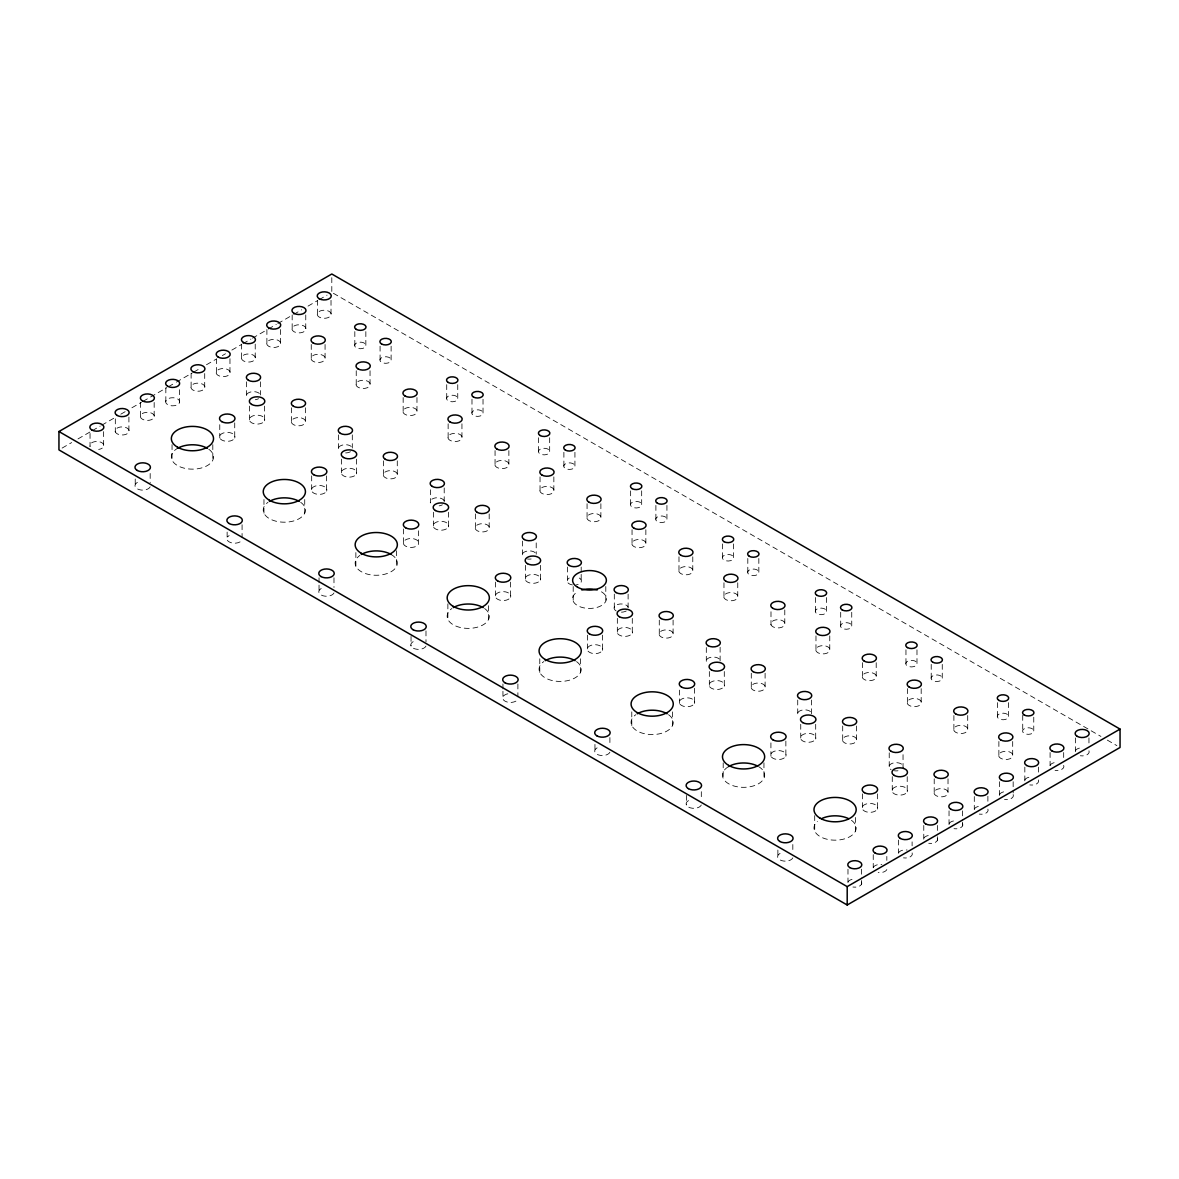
<?xml version="1.0" encoding="UTF-8"?>
<svg xmlns="http://www.w3.org/2000/svg" width="1179" height="1179" viewBox="0 0 1179 1179"><rect width="100%" height="100%" fill="white"/><g stroke="black" fill="none" stroke-linecap="round" stroke-linejoin="round"><path stroke-width="0.75" stroke-dasharray="5 3.75" d="M62.119 448.079L71.639 442.582M77.991 438.912L90.68 431.588M92.257 430.674L100.2 426.091M101.777 425.177L114.466 417.852M120.818 414.183L125.578 411.442M131.915 407.772L141.436 402.29M143.027 401.361L166.828 387.626M168.405 386.712L174.757 383.057M176.334 382.129L192.206 372.977M193.798 372.063L200.135 368.393M206.487 364.738L215.993 359.241M222.345 355.572L225.513 353.744M231.865 350.075L241.386 344.577M242.962 343.664L250.906 339.095M252.483 338.167L266.763 329.928M268.355 329.015L276.284 324.431M277.861 323.518L292.141 315.279M293.733 314.366L301.662 309.782M308.014 306.113L317.534 300.616M319.111 299.702L327.04 295.118M333.392 293.291L1100.935 736.433M1107.317 740.117L1116.867 745.629M1088.954 737.936L1088.954 743.713M1075.366 737.936L1075.366 752.895M1063.679 752.511L1063.679 759.865M1050.091 752.511L1050.091 765.643M1038.419 767.102L1038.419 774.456M1033.762 717.2L1033.762 731.908A5.718 3.301 0 0 1 1024.212 733.382A5.718 3.301 0 0 1 1026.762 727.87A5.718 3.301 0 0 1 1033.762 731.908M1024.831 767.102L1024.831 782.06M1022.724 715.373L1022.724 731.908M1013.159 781.692L1013.159 792.981M1012.687 741.473L1012.687 756.476A7.148 4.126 0 0 1 1000.735 758.318A7.148 4.126 0 0 1 1003.933 751.421A7.148 4.126 0 0 1 1012.687 756.476M1008.502 702.625L1008.502 717.318A5.718 3.301 0 0 1 998.937 718.807A5.718 3.301 0 0 1 1001.502 713.28A5.718 3.301 0 0 1 1008.502 717.318M999.571 781.692L999.571 796.65M998.878 741.473L998.878 756.476M997.463 702.625L997.463 717.318M987.884 796.267L987.884 802.044M974.296 796.532L974.296 809.398M967.708 715.506L967.708 730.508A7.148 4.126 0 0 1 955.756 732.351A7.148 4.126 0 0 1 958.954 725.453A7.148 4.126 0 0 1 967.708 730.508M962.624 810.857L962.624 820.319M962.624 822.146L962.624 825.831M953.899 715.506L953.899 730.508M949.036 810.857L949.036 825.831A7.03 4.068 0 0 1 954.017 820.849M948.019 778.818L948.019 793.806A7.148 4.126 0 0 1 936.052 795.663A7.148 4.126 0 0 1 939.265 788.751A7.148 4.126 0 0 1 948.019 793.806M942.257 664.381L942.257 679.075A5.718 3.301 0 0 1 932.692 680.548A5.718 3.301 0 0 1 935.256 675.036A5.718 3.301 0 0 1 942.257 679.075M937.364 825.447L937.364 834.894M937.364 836.736L937.364 840.406M934.21 778.818L934.21 793.806M931.218 664.381L931.218 679.075M923.776 825.447L923.776 840.406A7.03 4.068 0 0 1 928.743 835.439M921.182 688.639L921.182 703.642A7.148 4.126 0 0 1 909.215 705.484A7.148 4.126 0 0 1 912.428 698.587A7.148 4.126 0 0 1 921.182 703.642M916.982 649.791L916.982 664.484A5.718 3.301 0 0 1 907.432 665.973A5.718 3.301 0 0 1 909.996 660.446A5.718 3.301 0 0 1 916.982 664.484M912.104 841.865L912.104 845.815M907.373 688.639L907.373 703.642M907.211 776.637L907.211 791.816A7.737 4.465 0 0 1 894.257 793.821A7.737 4.465 0 0 1 897.735 786.349A7.737 4.465 0 0 1 907.211 791.816M905.958 649.791L905.958 664.484M903.04 754.678L903.04 767.838A7.148 4.126 0 0 0 894.286 762.784A7.148 4.126 0 0 0 891.073 769.695M898.516 840.037L898.516 853.154M892.267 776.637L892.267 791.816M889.231 752.836L889.231 767.838M886.829 856.455L886.829 860.39M877.368 793.865L877.368 809.045A7.737 4.465 0 0 1 864.428 811.049A7.737 4.465 0 0 1 867.891 803.577A7.737 4.465 0 0 1 877.368 809.045M876.203 662.672L876.203 677.674A7.148 4.126 0 0 1 864.251 679.517A7.148 4.126 0 0 1 867.449 672.619A7.148 4.126 0 0 1 876.203 677.674M873.241 854.613L873.241 867.744M862.394 662.672L862.394 677.674M862.424 793.865L862.424 809.045M861.569 869.203L861.569 878.664M861.569 880.492L861.569 884.176M856.499 725.984L856.499 740.972A7.148 4.126 0 0 1 844.547 742.829A7.148 4.126 0 0 1 847.76 735.932A7.148 4.126 0 0 1 856.499 740.972M855.468 817.489L855.468 831.136M851.739 612.255L851.739 626.815A5.718 3.301 0 0 1 842.189 628.304A5.718 3.301 0 0 1 844.739 622.777A5.718 3.301 0 0 1 851.739 626.815M847.981 869.203L847.981 882.334M842.705 725.984L842.705 740.972M840.701 612.255L840.701 626.815M829.765 635.864L829.765 650.867A7.148 4.126 0 0 1 817.813 652.709A7.148 4.126 0 0 1 821.011 645.812A7.148 4.126 0 0 1 829.765 650.867M826.479 597.532L826.479 612.24A5.718 3.301 0 0 1 816.914 613.714A5.718 3.301 0 0 1 819.479 608.202A5.718 3.301 0 0 1 826.479 612.24M815.971 635.864L815.971 650.867M815.691 724.289L815.691 738.982A7.737 4.465 0 0 1 802.752 740.987A7.737 4.465 0 0 1 806.23 733.515A7.737 4.465 0 0 1 815.691 738.982M815.441 597.532L815.441 612.24M814.704 815.647L814.704 831.136M811.52 700.017L811.52 715.005M800.747 724.289L800.747 738.982M797.726 700.017L797.726 715.005A7.148 4.126 0 0 1 802.781 709.964A7.148 4.126 0 0 1 811.52 712.868M792.819 844.518L792.819 852.343M785.862 741.046L785.862 756.211A7.737 4.465 0 0 1 772.908 758.215A7.737 4.465 0 0 1 776.386 750.743A7.737 4.465 0 0 1 785.862 756.211M784.787 609.897L784.787 624.899A7.148 4.126 0 0 1 772.834 626.742A7.148 4.126 0 0 1 776.033 619.845A7.148 4.126 0 0 1 784.787 624.899M777.875 850.03L777.875 857.855M770.992 611.739L770.992 624.899M770.919 742.873L770.919 756.211M765.097 673.209L765.097 688.197A7.148 4.126 0 0 1 753.145 690.054A7.148 4.126 0 0 1 756.343 683.157A7.148 4.126 0 0 1 765.097 688.197M763.948 762.813L763.948 778.317M758.834 558.478L758.834 573.186A5.718 3.301 0 0 1 749.284 574.659A5.718 3.301 0 0 1 751.848 569.148A5.718 3.301 0 0 1 758.834 573.186M751.288 673.209L751.288 688.197M747.81 558.478L747.81 573.186M737.759 582.75L737.759 597.753A7.148 4.126 0 0 1 725.807 599.595A7.148 4.126 0 0 1 729.005 592.698A7.148 4.126 0 0 1 737.759 597.753M733.574 543.902L733.574 558.595A5.718 3.301 0 0 1 724.024 560.069A5.718 3.301 0 0 1 726.573 554.557A5.718 3.301 0 0 1 733.574 558.595M724.289 671.514L724.289 686.207A7.737 4.465 0 0 1 711.35 688.212A7.737 4.465 0 0 1 714.813 680.74A7.737 4.465 0 0 1 724.289 686.207M723.965 582.75L723.965 597.753M723.199 762.813L723.199 778.317M722.535 543.902L722.535 558.595M720.118 647.242L720.118 662.23M709.345 671.514L709.345 686.207M706.309 647.536L706.309 662.23A7.148 4.126 0 0 1 711.364 657.189A7.148 4.126 0 0 1 720.118 660.093M701.313 791.684L701.313 799.509M694.446 688.271L694.446 703.436A7.737 4.465 0 0 1 681.506 705.44A7.737 4.465 0 0 1 684.97 697.968A7.737 4.465 0 0 1 694.446 703.436M692.78 556.783L692.78 571.771A7.148 4.126 0 0 1 680.828 573.628A7.148 4.126 0 0 1 684.026 566.731A7.148 4.126 0 0 1 692.78 571.771M686.37 795.368L686.37 805.021M679.502 690.098L679.502 703.436M678.986 556.783L678.986 571.771M673.091 620.08L673.091 635.083A7.148 4.126 0 0 1 661.139 636.94A7.148 4.126 0 0 1 664.337 630.028A7.148 4.126 0 0 1 673.091 635.083M672.546 711.88L672.546 725.542M666.931 505.423L666.931 520.116A5.718 3.301 0 0 1 657.381 521.604A5.718 3.301 0 0 1 659.931 516.078A5.718 3.301 0 0 1 666.931 520.116M659.282 620.08L659.282 635.083M655.892 505.423L655.892 520.116M645.856 529.68L645.856 544.683A7.148 4.126 0 0 1 633.904 546.54A7.148 4.126 0 0 1 637.102 539.628A7.148 4.126 0 0 1 645.856 544.683M641.671 490.832L641.671 505.54A5.718 3.301 0 0 1 632.106 507.014A5.718 3.301 0 0 1 634.67 501.502A5.718 3.301 0 0 1 641.671 505.54M632.283 618.385L632.283 633.094A7.737 4.465 0 0 1 619.343 635.098A7.737 4.465 0 0 1 622.807 627.626A7.737 4.465 0 0 1 632.283 633.094M632.047 529.68L632.047 544.683M631.782 711.88L631.782 725.542M630.632 490.832L630.632 505.54M628.112 594.113L628.112 609.116M617.339 618.385L617.339 633.094M614.303 594.113L614.303 609.116M609.897 737.553L609.897 746.263M605.8 586.508L605.8 601.216M602.44 635.142L602.44 650.322A7.737 4.465 0 0 1 589.5 652.326A7.737 4.465 0 0 1 592.963 644.854A7.737 4.465 0 0 1 602.44 650.322M600.877 503.713L600.877 518.716A7.148 4.126 0 0 1 588.925 520.573A7.148 4.126 0 0 1 592.123 513.661A7.148 4.126 0 0 1 600.877 518.716M594.953 744.421L594.953 752.246M587.496 635.142L587.496 650.322M587.068 503.713L587.068 518.716M581.188 567.025L581.188 572.832M581.188 574.379L581.188 582.028M580.54 658.766L580.54 672.413M574.925 452.294L574.925 467.002A5.718 3.301 0 0 1 565.375 468.476A5.718 3.301 0 0 1 567.924 462.964A5.718 3.301 0 0 1 574.925 467.002M573.2 586.508L573.2 601.216M567.379 567.025L567.379 582.028M563.886 452.294L563.886 467.002M553.85 476.861L553.85 491.569A7.148 4.126 0 0 1 541.898 493.411A7.148 4.126 0 0 1 545.096 486.514A7.148 4.126 0 0 1 553.85 491.569M549.665 437.718L549.665 452.412A5.718 3.301 0 0 1 540.1 453.9A5.718 3.301 0 0 1 542.664 448.374A5.718 3.301 0 0 1 549.665 452.412M540.38 565.331L540.38 580.039A7.737 4.465 0 0 1 527.44 582.028A7.737 4.465 0 0 1 530.904 574.556A7.737 4.465 0 0 1 540.38 580.039M540.041 476.861L540.041 491.569M539.776 658.766L539.776 672.413M538.626 437.718L538.626 452.412M536.209 542.9L536.209 554.218M525.436 565.331L525.436 580.039M522.4 541.058L522.4 556.061A7.148 4.126 0 0 1 527.455 551.006A7.148 4.126 0 0 1 536.209 553.924M517.89 683.953L517.89 696.818M510.536 582.087L510.536 597.267A7.737 4.465 0 0 1 497.597 599.256A7.737 4.465 0 0 1 501.06 591.784A7.737 4.465 0 0 1 510.536 597.267M508.871 450.599L508.871 465.602A7.148 4.126 0 0 1 496.919 467.444A7.148 4.126 0 0 1 500.117 460.547A7.148 4.126 0 0 1 508.871 465.602M502.947 683.953L502.947 689.464M502.947 691.307L502.947 699.132M495.593 582.087L495.593 597.267M495.062 450.599L495.062 465.602M489.182 513.911L489.182 528.899A7.148 4.126 0 0 1 477.23 530.756A7.148 4.126 0 0 1 480.428 523.844A7.148 4.126 0 0 1 489.182 528.899M488.637 605.697L488.637 619.358M483.022 399.239L483.022 413.947A5.718 3.301 0 0 1 473.457 415.421A5.718 3.301 0 0 1 476.021 409.909A5.718 3.301 0 0 1 483.022 413.947M475.373 513.911L475.373 528.899M471.983 399.239L471.983 413.947M461.947 423.806L461.947 438.5A7.148 4.126 0 0 1 449.995 440.356A7.148 4.126 0 0 1 453.193 433.445A7.148 4.126 0 0 1 461.947 438.5M457.747 384.649L457.747 399.357A5.718 3.301 0 0 1 448.197 400.831A5.718 3.301 0 0 1 450.761 395.319A5.718 3.301 0 0 1 457.747 399.357M448.374 512.217L448.374 526.91A7.737 4.465 0 0 1 435.434 528.914A7.737 4.465 0 0 1 438.897 521.442A7.737 4.465 0 0 1 448.374 526.91M448.138 423.806L448.138 438.5M447.873 603.869L447.873 619.358M446.723 384.649L446.723 399.357M444.203 487.944L444.203 502.932M433.43 512.217L433.43 526.91M430.394 489.771L430.394 502.932A7.148 4.126 0 0 1 435.449 497.877A7.148 4.126 0 0 1 444.203 500.795M425.987 630.898L425.987 641.921M418.53 530.801L418.53 544.138A7.737 4.465 0 0 1 405.591 546.142A7.737 4.465 0 0 1 409.054 538.67A7.737 4.465 0 0 1 418.53 544.138M416.968 397.529L416.968 412.532A7.148 4.126 0 0 1 405.016 414.389A7.148 4.126 0 0 1 408.214 407.477A7.148 4.126 0 0 1 416.968 412.532M411.044 636.409L411.044 646.077M403.586 528.958L403.586 544.138M403.159 397.529L403.159 412.532M397.279 460.842L397.279 475.844A7.148 4.126 0 0 1 385.312 477.687A7.148 4.126 0 0 1 388.525 470.789A7.148 4.126 0 0 1 397.279 475.844M396.63 550.74L396.63 566.244M391.119 346.184L391.119 360.877A5.718 3.301 0 0 1 381.554 362.351A5.718 3.301 0 0 1 384.118 356.839A5.718 3.301 0 0 1 391.119 360.877M383.47 460.842L383.47 475.844M380.08 346.184L380.08 360.877M370.044 370.737L370.044 385.445A7.148 4.126 0 0 1 358.077 387.287A7.148 4.126 0 0 1 361.29 380.39A7.148 4.126 0 0 1 370.044 385.445M365.844 331.594L365.844 346.287A5.718 3.301 0 0 1 356.294 347.776A5.718 3.301 0 0 1 358.858 342.249A5.718 3.301 0 0 1 365.844 346.287M356.471 459.147L356.471 473.855A7.737 4.465 0 0 1 343.516 475.859A7.737 4.465 0 0 1 346.994 468.387A7.737 4.465 0 0 1 356.471 473.855M356.235 370.737L356.235 385.445M355.866 552.583L355.866 566.244M354.82 331.594L354.82 346.287M352.3 434.874L352.3 448.035M341.512 459.147L341.512 473.855M338.491 434.874L338.491 449.877A7.148 4.126 0 0 1 343.546 444.822A7.148 4.126 0 0 1 352.3 447.74M333.981 577.784L333.981 587.437M331.8 277.684L331.8 292.377M331.019 300.336L331.019 315.309A7.03 4.068 0 0 1 319.258 317.122A7.03 4.068 0 0 1 322.398 310.342A7.03 4.068 0 0 1 331.019 315.309M326.627 475.903L326.627 491.083A7.737 4.465 0 0 1 313.688 493.087A7.737 4.465 0 0 1 317.151 485.615A7.737 4.465 0 0 1 326.627 491.083M325.065 344.474L325.065 359.477A7.148 4.126 0 0 1 313.098 361.319A7.148 4.126 0 0 1 316.311 354.422A7.148 4.126 0 0 1 325.065 359.477M319.037 577.784L319.037 583.767M319.037 585.123L319.037 592.949M317.431 300.336L317.431 315.309M311.683 475.903L311.683 491.083M311.256 344.474L311.256 359.477M305.759 314.926L305.759 329.899A7.03 4.068 0 0 1 293.984 331.712A7.03 4.068 0 0 1 297.137 324.918A7.03 4.068 0 0 1 305.759 329.899M305.361 407.787L305.361 422.775A7.148 4.126 0 0 1 293.409 424.632A7.148 4.126 0 0 1 296.607 417.734A7.148 4.126 0 0 1 305.361 422.775M304.727 499.513L304.727 513.174M292.171 314.926L292.171 329.899M291.567 407.787L291.567 422.775M280.484 329.516L280.484 344.474A7.03 4.068 0 0 1 268.724 346.302A7.03 4.068 0 0 1 271.877 339.508A7.03 4.068 0 0 1 280.484 344.474M266.896 329.516L266.896 344.474M264.553 406.092L264.553 420.785A7.737 4.465 0 0 1 251.613 422.789A7.737 4.465 0 0 1 255.077 415.317A7.737 4.465 0 0 1 264.553 420.785M263.963 499.513L263.963 513.174M260.382 381.819L260.382 394.98M255.224 344.106L255.224 359.064A7.03 4.068 0 0 1 243.463 360.892A7.03 4.068 0 0 1 246.617 354.098A7.03 4.068 0 0 1 255.224 359.064M249.609 406.092L249.609 420.785M246.588 381.819L246.588 396.807A7.148 4.126 0 0 1 251.643 391.767A7.148 4.126 0 0 1 260.382 394.67M242.078 524.714L242.078 537.58M241.636 344.106L241.636 359.064M234.724 422.848L234.724 438.013A7.737 4.465 0 0 1 221.77 440.018A7.737 4.465 0 0 1 225.248 432.546A7.737 4.465 0 0 1 234.724 438.013M229.964 358.681L229.964 373.655A7.03 4.068 0 0 1 218.189 375.467A7.03 4.068 0 0 1 221.343 368.673A7.03 4.068 0 0 1 229.964 373.655M227.134 532.068L227.134 539.894M219.766 424.676L219.766 438.013M216.376 358.681L216.376 373.655M212.809 444.616L212.809 460.119M204.704 373.537L204.704 388.245A7.03 4.068 0 0 1 192.929 390.057A7.03 4.068 0 0 1 196.082 383.263A7.03 4.068 0 0 1 204.704 388.245M191.116 373.271L191.116 388.245M179.429 389.704L179.429 402.82A7.03 4.068 0 0 1 167.669 404.648A7.03 4.068 0 0 1 170.822 397.854A7.03 4.068 0 0 1 179.429 402.82M172.046 444.616L172.046 460.119M165.841 387.862L165.841 402.82M154.169 402.452L154.169 417.41A7.03 4.068 0 0 1 142.408 419.238A7.03 4.068 0 0 1 145.548 412.444A7.03 4.068 0 0 1 154.169 417.41M150.175 473.486L150.175 482.683M140.581 402.452L140.581 417.41M135.231 478.998L135.231 486.824M128.909 417.027L128.909 432A7.03 4.068 0 0 1 117.134 433.813A7.03 4.068 0 0 1 120.287 427.019A7.03 4.068 0 0 1 128.909 432M115.321 418.869L115.321 432M103.634 431.617L103.634 446.59M90.046 433.459L90.046 446.59A7.03 4.068 0 0 1 95.027 441.609A7.03 4.068 0 0 1 103.634 444.483A7.03 4.068 0 0 1 98.668 449.45M601.437 591.799A16.874 9.741 0 0 1 601.437 605.579A16.874 9.741 0 0 1 577.563 605.579A16.874 9.741 0 0 1 577.563 591.799M962.624 823.723A7.03 4.068 0 0 1 954.017 828.69M937.364 838.313A7.03 4.068 0 0 1 928.743 843.28M987.884 809.133A7.03 4.068 0 0 1 979.277 814.114M974.296 809.133A7.03 4.068 0 0 1 979.277 806.259M912.104 852.889A7.03 4.068 0 0 1 903.482 857.87M898.516 852.889A7.03 4.068 0 0 1 907.123 850.03M531.154 558.979A7.148 4.126 0 0 1 527.455 558.979M150.175 486.824A7.737 4.465 0 0 1 137.236 488.828A7.737 4.465 0 0 1 140.699 481.356M258.54 398.664A7.148 4.126 0 0 1 255.327 399.725M350.443 451.719A7.148 4.126 0 0 1 344.754 452.913M442.346 504.789A7.148 4.126 0 0 1 439.148 505.85M240.074 541.898A7.737 4.465 0 0 1 229.139 541.898A7.737 4.465 0 0 1 229.139 535.575M425.987 646.077A7.737 4.465 0 0 1 413.048 648.082A7.737 4.465 0 0 1 416.511 640.595M861.569 882.069A7.03 4.068 0 0 1 852.948 887.035M847.981 882.069A7.03 4.068 0 0 1 852.948 879.195M886.829 869.586A7.03 4.068 0 0 1 878.222 872.46M873.241 867.479A7.03 4.068 0 0 1 881.863 864.605M576.531 661.581A21.104 12.188 0 0 1 574.556 678.161A21.104 12.188 0 0 1 545.759 678.161A21.104 12.188 0 0 1 543.784 661.581M515.901 701.137A7.737 4.465 0 0 1 503.728 700.208A7.737 4.465 0 0 1 508.429 693.665M668.537 714.695A21.104 12.188 0 0 1 666.562 731.289A21.104 12.188 0 0 1 637.765 731.289A21.104 12.188 0 0 1 635.79 714.695M1013.159 794.558A7.03 4.068 0 0 1 1004.537 799.524M999.571 794.558A7.03 4.068 0 0 1 1004.537 791.684M1038.419 779.967A7.03 4.068 0 0 1 1029.798 784.934M1024.831 779.967A7.03 4.068 0 0 1 1029.798 777.094M609.897 752.246A7.737 4.465 0 0 1 596.957 754.251A7.737 4.465 0 0 1 600.435 746.779M1063.679 765.377A7.03 4.068 0 0 1 1055.072 770.359M1050.091 765.377A7.03 4.068 0 0 1 1055.072 762.504M1088.954 750.787A7.03 4.068 0 0 1 1080.332 755.768M1075.366 750.787A7.03 4.068 0 0 1 1080.332 747.928M897.985 770.757A7.148 4.126 0 0 1 894.286 770.757M626.255 610.973A7.148 4.126 0 0 1 619.358 612.034M616.16 610.973A7.148 4.126 0 0 1 617.634 604.473A7.148 4.126 0 0 1 628.112 606.979M579.331 578.034A7.148 4.126 0 0 1 576.133 584.946M572.434 584.946A7.148 4.126 0 0 1 569.236 578.034M792.819 857.855A7.737 4.465 0 0 1 779.879 859.859A7.737 4.465 0 0 1 783.342 852.388M300.704 502.328A21.104 12.188 0 0 1 298.744 518.922A21.104 12.188 0 0 1 269.932 518.922A21.104 12.188 0 0 1 267.972 502.328M391.163 554.469A21.104 12.188 0 0 1 391.664 571.402A21.104 12.188 0 0 1 362.38 572.272A21.104 12.188 0 0 1 359.875 555.397M333.981 592.949A7.737 4.465 0 0 1 321.042 594.953A7.737 4.465 0 0 1 324.505 587.481M851.444 820.304A21.104 12.188 0 0 1 850.015 836.589A21.104 12.188 0 0 1 821.807 837.458A21.104 12.188 0 0 1 817.401 821.35M701.313 805.021A7.737 4.465 0 0 1 688.374 807.025A7.737 4.465 0 0 1 691.837 799.554M758.495 766.542A21.104 12.188 0 0 1 758.495 783.77A21.104 12.188 0 0 1 728.651 783.77A21.104 12.188 0 0 1 728.651 766.542M484.613 608.511A21.104 12.188 0 0 1 482.653 625.106A21.104 12.188 0 0 1 453.856 625.106A21.104 12.188 0 0 1 451.881 608.511M208.801 449.273A21.104 12.188 0 0 1 206.296 466.147A21.104 12.188 0 0 1 177.012 465.278A21.104 12.188 0 0 1 177.513 448.344"/><path stroke-width="1.5" d="M58.95 431.529L331.8 274L1120.05 729.094L1120.05 747.471L847.2 905L58.95 449.906L58.95 431.529L847.2 886.623L1120.05 729.094M847.2 886.623L847.2 905M581.851 590.001A16.874 9.741 0 0 1 597.149 590.001M545.243 660.653A21.104 12.188 0 0 1 575.072 660.653M637.249 713.767A21.104 12.188 0 0 1 667.078 713.767M269.416 501.414A21.104 12.188 0 0 1 299.26 501.414M361.319 554.469A21.104 12.188 0 0 1 391.163 554.469M821.483 818.683A21.104 12.188 0 0 1 848.674 818.683M453.325 607.583A21.104 12.188 0 0 1 483.169 607.583M728.651 766.542A21.104 12.188 0 0 1 757.169 765.849M177.513 448.344A21.104 12.188 0 0 1 207.357 448.344M577.563 587.201A16.874 9.741 0 0 0 605.8 582.839A16.874 9.741 0 0 0 585.138 570.901A16.874 9.741 0 0 0 577.563 587.201M976.124 794.69A7.03 4.068 0 0 0 987.884 792.863A7.03 4.068 0 0 0 979.277 787.896A7.03 4.068 0 0 0 976.124 794.69M950.864 809.266A7.03 4.068 0 0 0 962.624 807.453A7.03 4.068 0 0 0 954.017 802.472A7.03 4.068 0 0 0 950.864 809.266M925.589 823.856A7.03 4.068 0 0 0 937.364 822.028A7.03 4.068 0 0 0 928.743 817.062A7.03 4.068 0 0 0 925.589 823.856M448.197 382.453A5.718 3.301 0 0 0 457.747 380.979A5.718 3.301 0 0 0 450.761 376.941A5.718 3.301 0 0 0 448.197 382.453M900.329 838.446A7.03 4.068 0 0 0 912.104 836.618A7.03 4.068 0 0 0 903.482 831.652A7.03 4.068 0 0 0 900.329 838.446M1024.212 715.005A5.718 3.301 0 0 0 1033.762 713.531A5.718 3.301 0 0 0 1026.762 709.493A5.718 3.301 0 0 0 1024.212 715.005M725.807 581.218A7.148 4.126 0 0 0 737.759 579.375A7.148 4.126 0 0 0 729.005 574.32A7.148 4.126 0 0 0 725.807 581.218M907.432 647.595A5.718 3.301 0 0 0 916.982 646.107A5.718 3.301 0 0 0 909.996 642.069A5.718 3.301 0 0 0 907.432 647.595M524.257 539.525A7.148 4.126 0 0 0 536.209 537.683A7.148 4.126 0 0 0 527.455 532.628A7.148 4.126 0 0 0 524.257 539.525M849.808 867.611A7.03 4.068 0 0 0 861.569 865.799A7.03 4.068 0 0 0 852.948 860.817A7.03 4.068 0 0 0 849.808 867.611M875.069 853.021A7.03 4.068 0 0 0 886.829 851.209A7.03 4.068 0 0 0 878.222 846.227A7.03 4.068 0 0 0 875.069 853.021M1001.384 780.1A7.03 4.068 0 0 0 1013.159 778.273A7.03 4.068 0 0 0 1004.537 773.306A7.03 4.068 0 0 0 1001.384 780.1M1026.658 765.51A7.03 4.068 0 0 0 1038.419 763.697A7.03 4.068 0 0 0 1029.798 758.716A7.03 4.068 0 0 0 1026.658 765.51M1051.919 750.92A7.03 4.068 0 0 0 1063.679 749.107A7.03 4.068 0 0 0 1055.072 744.126A7.03 4.068 0 0 0 1051.919 750.92M1077.179 736.344A7.03 4.068 0 0 0 1088.954 734.517A7.03 4.068 0 0 0 1080.332 729.55A7.03 4.068 0 0 0 1077.179 736.344M91.874 430.026A7.03 4.068 0 0 0 103.634 428.213A7.03 4.068 0 0 0 95.027 423.232A7.03 4.068 0 0 0 91.874 430.026M117.134 415.435A7.03 4.068 0 0 0 128.909 413.623A7.03 4.068 0 0 0 120.287 408.641A7.03 4.068 0 0 0 117.134 415.435M142.408 400.86A7.03 4.068 0 0 0 154.169 399.033A7.03 4.068 0 0 0 145.548 394.066A7.03 4.068 0 0 0 142.408 400.86M167.669 386.27A7.03 4.068 0 0 0 179.429 384.442A7.03 4.068 0 0 0 170.822 379.476A7.03 4.068 0 0 0 167.669 386.27M192.929 371.68A7.03 4.068 0 0 0 204.704 369.867A7.03 4.068 0 0 0 196.082 364.886A7.03 4.068 0 0 0 192.929 371.68M218.189 357.09A7.03 4.068 0 0 0 229.964 355.277A7.03 4.068 0 0 0 221.343 350.31A7.03 4.068 0 0 0 218.189 357.09M243.463 342.514A7.03 4.068 0 0 0 255.224 340.687A7.03 4.068 0 0 0 246.617 335.72A7.03 4.068 0 0 0 243.463 342.514M268.724 327.924A7.03 4.068 0 0 0 280.484 326.111A7.03 4.068 0 0 0 271.877 321.13A7.03 4.068 0 0 0 268.724 327.924M293.984 313.334A7.03 4.068 0 0 0 305.759 311.521A7.03 4.068 0 0 0 297.137 306.54A7.03 4.068 0 0 0 293.984 313.334M319.258 298.759A7.03 4.068 0 0 0 331.019 296.931A7.03 4.068 0 0 0 322.398 291.965A7.03 4.068 0 0 0 319.258 298.759M381.554 343.988A5.718 3.301 0 0 0 391.119 342.5A5.718 3.301 0 0 0 384.118 338.461A5.718 3.301 0 0 0 381.554 343.988M356.294 329.398A5.718 3.301 0 0 0 365.844 327.909A5.718 3.301 0 0 0 358.858 323.871A5.718 3.301 0 0 0 356.294 329.398M473.457 397.043A5.718 3.301 0 0 0 483.022 395.569A5.718 3.301 0 0 0 476.021 391.531A5.718 3.301 0 0 0 473.457 397.043M565.375 450.098A5.718 3.301 0 0 0 574.925 448.624A5.718 3.301 0 0 0 567.924 444.586A5.718 3.301 0 0 0 565.375 450.098M540.1 435.523A5.718 3.301 0 0 0 549.665 434.034A5.718 3.301 0 0 0 542.664 429.996A5.718 3.301 0 0 0 540.1 435.523M657.381 503.227A5.718 3.301 0 0 0 666.931 501.738A5.718 3.301 0 0 0 659.931 497.7A5.718 3.301 0 0 0 657.381 503.227M632.106 488.637A5.718 3.301 0 0 0 641.671 487.163A5.718 3.301 0 0 0 634.67 483.125A5.718 3.301 0 0 0 632.106 488.637M749.284 556.282A5.718 3.301 0 0 0 758.834 554.808A5.718 3.301 0 0 0 751.848 550.77A5.718 3.301 0 0 0 749.284 556.282M724.024 541.692A5.718 3.301 0 0 0 733.574 540.218A5.718 3.301 0 0 0 726.573 536.18A5.718 3.301 0 0 0 724.024 541.692M842.189 609.926A5.718 3.301 0 0 0 851.739 608.438A5.718 3.301 0 0 0 844.739 604.4A5.718 3.301 0 0 0 842.189 609.926M816.914 595.336A5.718 3.301 0 0 0 826.479 593.862A5.718 3.301 0 0 0 819.479 589.824A5.718 3.301 0 0 0 816.914 595.336M932.692 662.185A5.718 3.301 0 0 0 942.257 660.697A5.718 3.301 0 0 0 935.256 656.659A5.718 3.301 0 0 0 932.692 662.185M998.937 700.429A5.718 3.301 0 0 0 1008.502 698.941A5.718 3.301 0 0 0 1001.502 694.903A5.718 3.301 0 0 0 998.937 700.429M177.513 447.195A21.104 12.188 0 0 0 212.809 441.742A21.104 12.188 0 0 0 186.975 426.813A21.104 12.188 0 0 0 177.513 447.195M251.613 404.412A7.737 4.465 0 0 0 264.553 402.407A7.737 4.465 0 0 0 255.077 396.94A7.737 4.465 0 0 0 251.613 404.412M137.236 470.45A7.737 4.465 0 0 0 150.175 468.446A7.737 4.465 0 0 0 140.699 462.979A7.737 4.465 0 0 0 137.236 470.45M221.77 421.64A7.737 4.465 0 0 0 234.724 419.636A7.737 4.465 0 0 0 225.248 414.168A7.737 4.465 0 0 0 221.77 421.64M269.416 500.264A21.104 12.188 0 0 0 304.727 494.797A21.104 12.188 0 0 0 278.878 479.882A21.104 12.188 0 0 0 269.416 500.264M343.516 457.481A7.737 4.465 0 0 0 356.471 455.477A7.737 4.465 0 0 0 346.994 450.01A7.737 4.465 0 0 0 343.516 457.481M229.139 523.52A7.737 4.465 0 0 0 242.078 521.516A7.737 4.465 0 0 0 232.602 516.048A7.737 4.465 0 0 0 229.139 523.52M313.688 474.71A7.737 4.465 0 0 0 326.627 472.705A7.737 4.465 0 0 0 317.151 467.238A7.737 4.465 0 0 0 313.688 474.71M361.319 553.319A21.104 12.188 0 0 0 396.63 547.867A21.104 12.188 0 0 0 370.781 532.937A21.104 12.188 0 0 0 361.319 553.319M435.434 510.536A7.737 4.465 0 0 0 448.374 508.532A7.737 4.465 0 0 0 438.897 503.065A7.737 4.465 0 0 0 435.434 510.536M321.042 576.575A7.737 4.465 0 0 0 333.981 574.571A7.737 4.465 0 0 0 324.505 569.103A7.737 4.465 0 0 0 321.042 576.575M405.591 527.765A7.737 4.465 0 0 0 418.53 525.76A7.737 4.465 0 0 0 409.054 520.293A7.737 4.465 0 0 0 405.591 527.765M453.325 606.433A21.104 12.188 0 0 0 488.637 600.981A21.104 12.188 0 0 0 462.787 586.066A21.104 12.188 0 0 0 453.325 606.433M527.44 563.665A7.737 4.465 0 0 0 540.38 561.661A7.737 4.465 0 0 0 530.904 556.179A7.737 4.465 0 0 0 527.44 563.665M413.048 629.704A7.737 4.465 0 0 0 425.987 627.7A7.737 4.465 0 0 0 416.511 622.232A7.737 4.465 0 0 0 413.048 629.704M497.597 580.893A7.737 4.465 0 0 0 510.536 578.889A7.737 4.465 0 0 0 501.06 573.407A7.737 4.465 0 0 0 497.597 580.893M545.243 659.503A21.104 12.188 0 0 0 580.54 654.036A21.104 12.188 0 0 0 554.69 639.121A21.104 12.188 0 0 0 545.243 659.503M619.343 616.72A7.737 4.465 0 0 0 632.283 614.716A7.737 4.465 0 0 0 622.807 609.248A7.737 4.465 0 0 0 619.343 616.72M504.951 682.759A7.737 4.465 0 0 0 517.89 680.755A7.737 4.465 0 0 0 508.429 675.287A7.737 4.465 0 0 0 504.951 682.759M589.5 633.948A7.737 4.465 0 0 0 602.44 631.944A7.737 4.465 0 0 0 592.963 626.476A7.737 4.465 0 0 0 589.5 633.948M637.249 712.617A21.104 12.188 0 0 0 672.546 707.164A21.104 12.188 0 0 0 646.696 692.235A21.104 12.188 0 0 0 637.249 712.617M711.35 669.834A7.737 4.465 0 0 0 724.289 667.83A7.737 4.465 0 0 0 714.813 662.362A7.737 4.465 0 0 0 711.35 669.834M596.957 735.873A7.737 4.465 0 0 0 609.897 733.883A7.737 4.465 0 0 0 600.435 728.401A7.737 4.465 0 0 0 596.957 735.873M681.506 687.062A7.737 4.465 0 0 0 694.446 685.058A7.737 4.465 0 0 0 684.97 679.59A7.737 4.465 0 0 0 681.506 687.062M728.651 765.392A21.104 12.188 0 0 0 763.948 759.939A21.104 12.188 0 0 0 738.113 745.01A21.104 12.188 0 0 0 728.651 765.392M802.752 722.609A7.737 4.465 0 0 0 815.691 720.605A7.737 4.465 0 0 0 806.23 715.137A7.737 4.465 0 0 0 802.752 722.609M688.374 788.648A7.737 4.465 0 0 0 701.313 786.644A7.737 4.465 0 0 0 691.837 781.176A7.737 4.465 0 0 0 688.374 788.648M772.908 739.837A7.737 4.465 0 0 0 785.862 737.833A7.737 4.465 0 0 0 776.386 732.365A7.737 4.465 0 0 0 772.908 739.837M820.157 818.226A21.104 12.188 0 0 0 855.468 812.773A21.104 12.188 0 0 0 829.618 797.844A21.104 12.188 0 0 0 820.157 818.226M894.257 775.443A7.737 4.465 0 0 0 907.211 773.439A7.737 4.465 0 0 0 897.735 767.971A7.737 4.465 0 0 0 894.257 775.443M779.879 841.482A7.737 4.465 0 0 0 792.819 839.477A7.737 4.465 0 0 0 783.342 834.01A7.737 4.465 0 0 0 779.879 841.482M864.428 792.671A7.737 4.465 0 0 0 877.368 790.667A7.737 4.465 0 0 0 867.891 785.199A7.737 4.465 0 0 0 864.428 792.671M358.077 368.909A7.148 4.126 0 0 0 370.044 367.067A7.148 4.126 0 0 0 361.29 362.012A7.148 4.126 0 0 0 358.077 368.909M293.409 406.254A7.148 4.126 0 0 0 305.361 404.397A7.148 4.126 0 0 0 296.607 399.357A7.148 4.126 0 0 0 293.409 406.254M313.098 342.942A7.148 4.126 0 0 0 325.065 341.099A7.148 4.126 0 0 0 316.311 336.044A7.148 4.126 0 0 0 313.098 342.942M248.43 380.286A7.148 4.126 0 0 0 260.382 378.43A7.148 4.126 0 0 0 251.643 373.389A7.148 4.126 0 0 0 248.43 380.286M449.995 421.979A7.148 4.126 0 0 0 461.947 420.122A7.148 4.126 0 0 0 453.193 415.082A7.148 4.126 0 0 0 449.995 421.979M385.312 459.309A7.148 4.126 0 0 0 397.279 457.467A7.148 4.126 0 0 0 388.525 452.412A7.148 4.126 0 0 0 385.312 459.309M405.016 396.011A7.148 4.126 0 0 0 416.968 394.154A7.148 4.126 0 0 0 408.214 389.099A7.148 4.126 0 0 0 405.016 396.011M340.333 433.341A7.148 4.126 0 0 0 352.3 431.499A7.148 4.126 0 0 0 343.546 426.444A7.148 4.126 0 0 0 340.333 433.341M541.898 475.034A7.148 4.126 0 0 0 553.85 473.192A7.148 4.126 0 0 0 545.096 468.137A7.148 4.126 0 0 0 541.898 475.034M477.23 512.379A7.148 4.126 0 0 0 489.182 510.522A7.148 4.126 0 0 0 480.428 505.482A7.148 4.126 0 0 0 477.23 512.379M496.919 449.066A7.148 4.126 0 0 0 508.871 447.224A7.148 4.126 0 0 0 500.117 442.169A7.148 4.126 0 0 0 496.919 449.066M432.251 486.411A7.148 4.126 0 0 0 444.203 484.554A7.148 4.126 0 0 0 435.449 479.499A7.148 4.126 0 0 0 432.251 486.411M633.904 528.163A7.148 4.126 0 0 0 645.856 526.306A7.148 4.126 0 0 0 637.102 521.251A7.148 4.126 0 0 0 633.904 528.163M569.236 565.493A7.148 4.126 0 0 0 581.188 563.65A7.148 4.126 0 0 0 572.434 558.595A7.148 4.126 0 0 0 569.236 565.493M588.925 502.195A7.148 4.126 0 0 0 600.877 500.338A7.148 4.126 0 0 0 592.123 495.283A7.148 4.126 0 0 0 588.925 502.195M661.139 618.562A7.148 4.126 0 0 0 673.091 616.705A7.148 4.126 0 0 0 664.337 611.65A7.148 4.126 0 0 0 661.139 618.562M680.828 555.25A7.148 4.126 0 0 0 692.78 553.408A7.148 4.126 0 0 0 684.026 548.353A7.148 4.126 0 0 0 680.828 555.25M616.16 592.595A7.148 4.126 0 0 0 628.112 590.738A7.148 4.126 0 0 0 619.358 585.683A7.148 4.126 0 0 0 616.16 592.595M817.813 634.331A7.148 4.126 0 0 0 829.765 632.489A7.148 4.126 0 0 0 821.011 627.434A7.148 4.126 0 0 0 817.813 634.331M753.145 671.676A7.148 4.126 0 0 0 765.097 669.834A7.148 4.126 0 0 0 756.343 664.779A7.148 4.126 0 0 0 753.145 671.676M772.834 608.364A7.148 4.126 0 0 0 784.787 606.522A7.148 4.126 0 0 0 776.033 601.467A7.148 4.126 0 0 0 772.834 608.364M708.166 645.709A7.148 4.126 0 0 0 720.118 643.852A7.148 4.126 0 0 0 711.364 638.812A7.148 4.126 0 0 0 708.166 645.709M909.215 687.106A7.148 4.126 0 0 0 921.182 685.264A7.148 4.126 0 0 0 912.428 680.209A7.148 4.126 0 0 0 909.215 687.106M844.547 724.451A7.148 4.126 0 0 0 856.499 722.594A7.148 4.126 0 0 0 847.76 717.554A7.148 4.126 0 0 0 844.547 724.451M864.251 661.139A7.148 4.126 0 0 0 876.203 659.297A7.148 4.126 0 0 0 867.449 654.242A7.148 4.126 0 0 0 864.251 661.139M799.568 698.484A7.148 4.126 0 0 0 811.52 696.627A7.148 4.126 0 0 0 802.781 691.587A7.148 4.126 0 0 0 799.568 698.484M1000.735 739.94A7.148 4.126 0 0 0 1012.687 738.098A7.148 4.126 0 0 0 1003.933 733.043A7.148 4.126 0 0 0 1000.735 739.94M936.052 777.285A7.148 4.126 0 0 0 948.019 775.428A7.148 4.126 0 0 0 939.265 770.373A7.148 4.126 0 0 0 936.052 777.285M955.756 713.973A7.148 4.126 0 0 0 967.708 712.131A7.148 4.126 0 0 0 958.954 707.076A7.148 4.126 0 0 0 955.756 713.973M891.073 751.318A7.148 4.126 0 0 0 903.04 749.461A7.148 4.126 0 0 0 894.286 744.406A7.148 4.126 0 0 0 891.073 751.318"/></g></svg>
